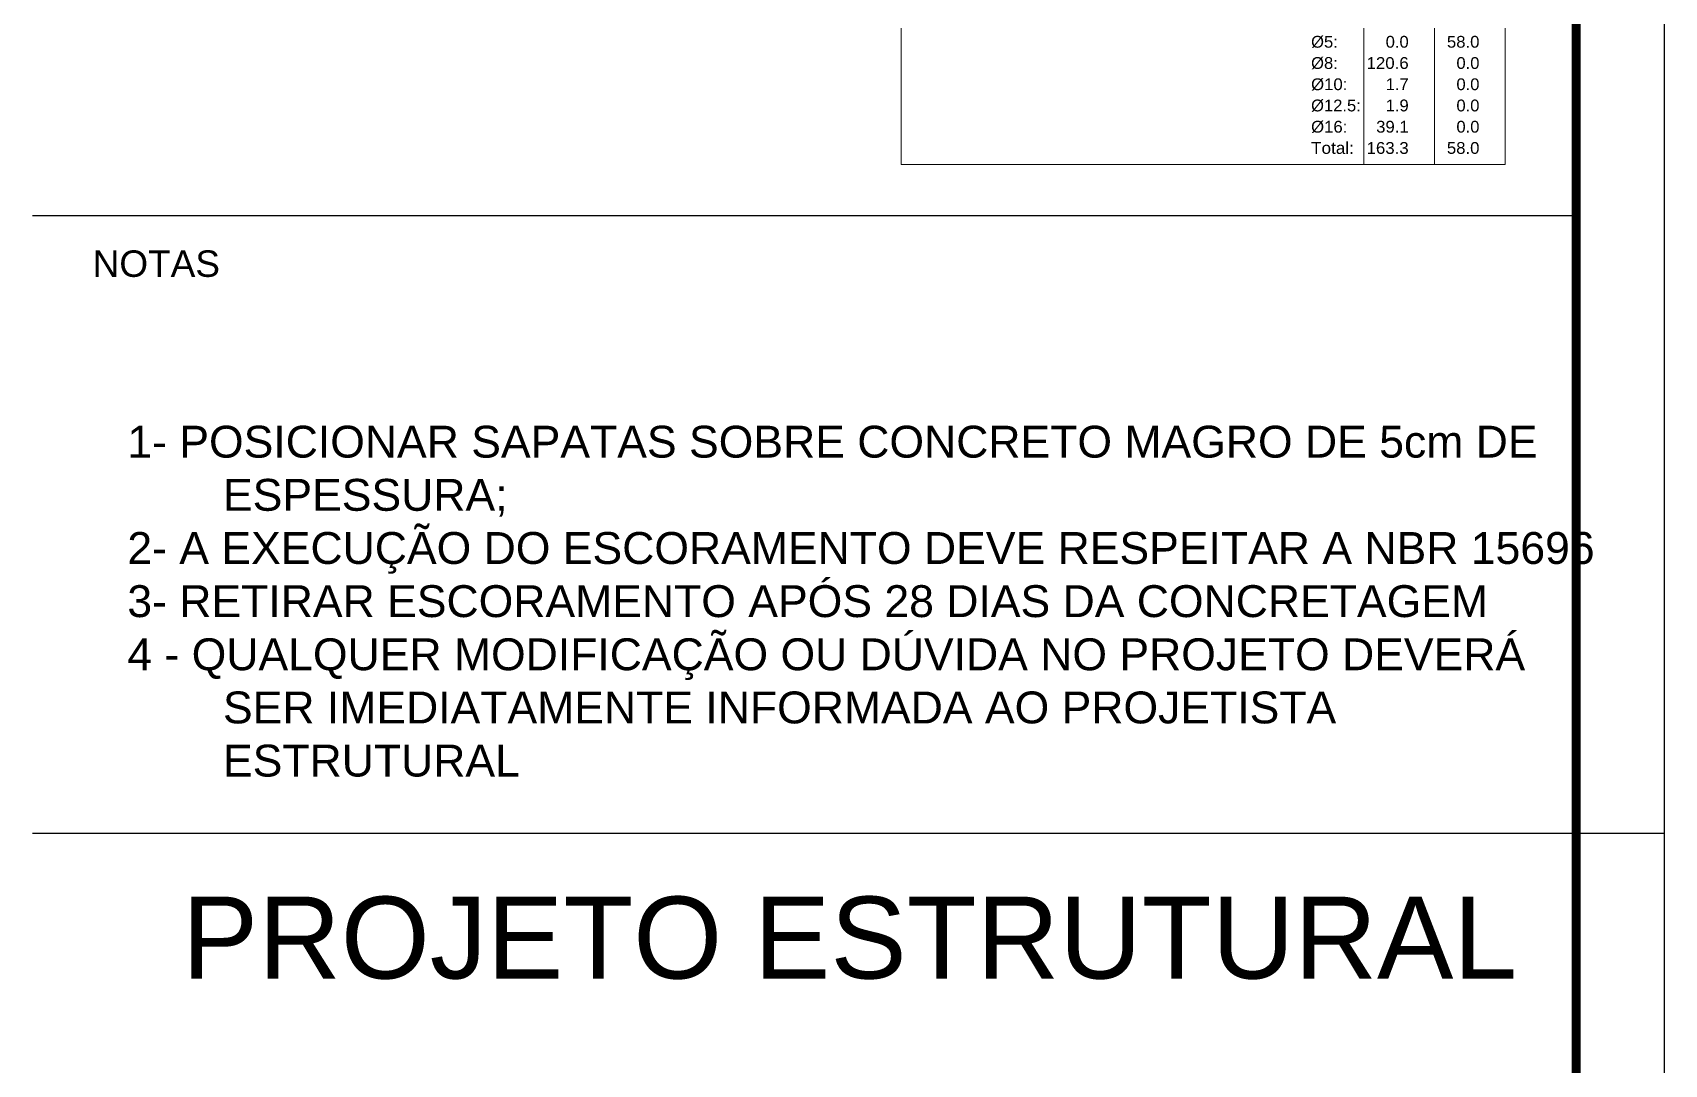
# Model space of a CAD drawing. Header units: centimetres. Extents: x 3194 to 3278, y -951 to -517.
# Drawn here: x 3259.92 to 3278.42, y -862.43 to -850.73 of the extents above; entities that cross this region are included whole.
import ezdxf
from ezdxf.enums import TextEntityAlignment as Align

# ---------------------------------------------------------------- set-up
doc = ezdxf.new("R2010")
doc.units = ezdxf.units.CM
for name, color, linetype in [('ARQ-FOLHA', 7, 'Continuous'), ('Camada 1', 7, 'Continuous'), ('PDF_Text', 7, 'Continuous')]:
    doc.layers.add(name, color=color, linetype=linetype)
doc.layers.add('TABELAS', color=7, linetype='Continuous', lineweight=0)
doc.layers.add('TEXTO_TABELAS', color=7, linetype='Continuous', lineweight=0)
doc.styles.add('CYPETXT', font='arial.ttf', dxfattribs={"height": 0.2})
doc.styles.add('PDF Arial', font='arial.ttf')
doc.styles.add('TQS_ARIAL', font='arial.ttf')

# ---------------------------------------------------------------- blocks, each defined once
blk = doc.blocks.new('FOLHA A1')
at = {"layer": 'ARQ-FOLHA'}
for p, q in [((841, -594), (841, 0)), ((831, -297), (841, -297))]:
    blk.add_line(p, q, dxfattribs=at)
at = {"layer": 'ARQ-FOLHA', "const_width": 1}
blk.add_lwpolyline([(25, -10), (25, -584), (831, -584), (831, -10), (25, -10)], dxfattribs=at)

msp = doc.modelspace()

# ---------------------------------------------------------------- linework, layer by layer
msp.add_line((3259.9194, -852.80803), (3277.4194, -852.80803))
at = {"layer": 'Camada 1', "color": 0, "lineweight": 25}
msp.add_line((3259.9194, -859.80749), (3277.4194, -859.80749), dxfattribs=at)
at = {"layer": 'TABELAS'}
for p, q in [((3269.76561, -850.75039), (3269.76561, -850.68354)), ((3269.76561, -850.99107), (3269.76561, -850.75039)), ((3275.01113, -850.75039), (3275.01113, -850.68354)), ((3275.01113, -850.99107), (3275.01113, -850.75039)), ((3275.8134, -850.75039), (3275.8134, -850.68354)), ((3275.8134, -850.99107), (3275.8134, -850.75039)), ((3276.61567, -850.75039), (3276.61567, -850.68354)), ((3276.61567, -850.99107), (3276.61567, -850.75039)), ((3269.76561, -851.23175), (3269.76561, -850.99107)), ((3275.01113, -851.23175), (3275.01113, -850.99107)), ((3275.8134, -851.23175), (3275.8134, -850.99107)), ((3276.61567, -851.23175), (3276.61567, -850.99107)), ((3269.76561, -851.47244), (3269.76561, -851.23175)), ((3275.01113, -851.47244), (3275.01113, -851.23175)), ((3275.8134, -851.47244), (3275.8134, -851.23175)), ((3276.61567, -851.47244), (3276.61567, -851.23175)), ((3269.76561, -851.71312), (3269.76561, -851.47244)), ((3275.01113, -851.71312), (3275.01113, -851.47244)), ((3275.8134, -851.71312), (3275.8134, -851.47244)), ((3276.61567, -851.71312), (3276.61567, -851.47244)), ((3269.76561, -851.9538), (3269.76561, -851.71312)), ((3275.01113, -851.9538), (3275.01113, -851.71312)), ((3275.8134, -851.9538), (3275.8134, -851.71312)), ((3276.61567, -851.9538), (3276.61567, -851.71312)), ((3269.76561, -852.22791), (3269.76561, -851.9538)), ((3275.01113, -852.22791), (3275.01113, -851.9538)), ((3275.8134, -852.22791), (3275.8134, -851.9538)), ((3276.61567, -852.22791), (3276.61567, -851.9538)), ((3269.76561, -852.22791), (3276.61567, -852.22791))]:
    msp.add_line(p, q, dxfattribs=at)

# ---------------------------------------------------------------- block references
at = {"layer": 'ARQ-FOLHA', "xscale": 0.1, "yscale": 0.1, "zscale": 0.1}
msp.add_blockref('FOLHA A1', (3194.3194, -830.10749), dxfattribs=at)

# ---------------------------------------------------------------- texts
at = {"layer": 'Camada 1', "color": 0, "lineweight": 25, "style": 'TQS_ARIAL'}
msp.add_text('PROJETO ESTRUTURAL', height=0.928807, dxfattribs=at).set_placement((3261.61093, -861.45487))
at = {"layer": 'PDF_Text', "insert": (3260.59984, -853.50602), "char_height": 0.299999, "attachment_point": 7, "style": 'PDF Arial'}
msp.add_mtext('NOTAS', dxfattribs=at)
at = {"layer": 'PDF_Text', "insert": (3260.63188, -859.17044), "char_height": 0.36139993, "width": 16.6312613, "attachment_point": 7, "style": 'PDF Arial'}
msp.add_mtext('\\pxi-3,l4,t4;1- POSICIONAR SAPATAS SOBRE CONCRETO MAGRO DE 5cm DE ESPESSURA;\\P2- A EXECUÇÃO DO ESCORAMENTO DEVE RESPEITAR A NBR 15696\\P3- RETIRAR ESCORAMENTO APÓS 28 DIAS DA CONCRETAGEM\\P4 - QUALQUER MODIFICAÇÃO OU DÚVIDA NO PROJETO DEVERÁ SER IMEDIATAMENTE INFORMADA AO PROJETISTA ESTRUTURAL', dxfattribs=at)
at = {"layer": 'TEXTO_TABELAS', "style": 'CYPETXT'}
for s, width, p, p2 in [('%%c5:', 1.005904, (3274.4141, -850.90416), (3274.71696, -850.90416)), ('0.0', 1.00411, (3275.25983, -850.90416), (3275.52057, -850.90416)), ('58.0', 1.015093, (3275.9538, -850.90416), (3276.32284, -850.90416)), ('%%c8:', 1.005904, (3274.4141, -851.14484), (3274.71696, -851.14484)), ('120.6', 1.021194, (3275.04322, -851.14484), (3275.52057, -851.14484)), ('0.0', 1.00411, (3276.0621, -851.14484), (3276.32284, -851.14484)), ('%%c10:', 1.015304, (3274.4141, -851.38552), (3274.82527, -851.38552)), ('1.7', 1.00411, (3275.25983, -851.38552), (3275.52057, -851.38552)), ('0.0', 1.00411, (3276.0621, -851.38552), (3276.32284, -851.38552)), ('%%c12.5:', 1.005073, (3274.4141, -851.6262), (3274.9777, -851.6262)), ('1.9', 1.00411, (3275.25983, -851.6262), (3275.52057, -851.6262)), ('0.0', 1.00411, (3276.0621, -851.6262), (3276.32284, -851.6262)), ('%%c16:', 1.015304, (3274.4141, -851.86689), (3274.82527, -851.86689)), ('39.1', 1.015093, (3275.15153, -851.86689), (3275.52057, -851.86689)), ('0.0', 1.00411, (3276.0621, -851.86689), (3276.32284, -851.86689)), ('Total:', 1.038965, (3274.4141, -852.10757), (3274.89948, -852.10757)), ('163.3', 1.021194, (3275.04322, -852.10757), (3275.52057, -852.10757)), ('58.0', 1.015093, (3275.9538, -852.10757), (3276.32284, -852.10757))]:
    msp.add_text(s, height=0.133712, dxfattribs=dict(at, width=width)).set_placement(p, p2, align=Align.FIT)

doc.saveas('drawing.dxf')
